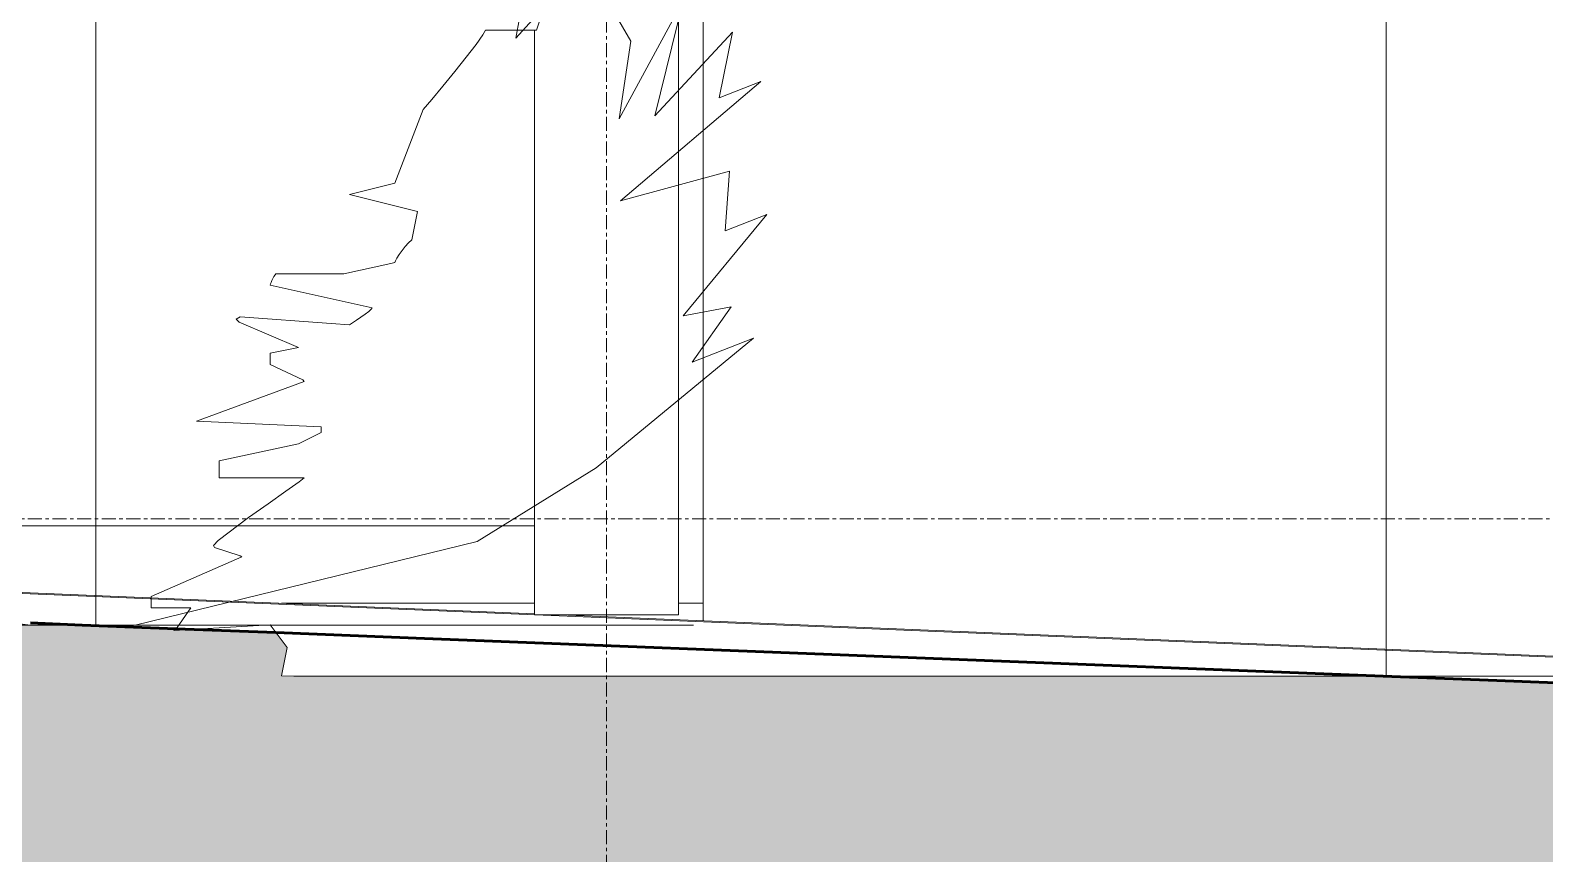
# Model space of a CAD drawing. Header units: inches. Extents: x -3210 to -1935, y -327 to 478.
# Drawn here: x -2234.3 to -2180.4, y 20.1 to 49.4 of the extents above; entities that cross this region are included whole.
import ezdxf

# ---------------------------------------------------------------- set-up
doc = ezdxf.new("R2010")
doc.units = ezdxf.units.IN
doc.header["$MEASUREMENT"] = 0
doc.linetypes.add('Grid Line 1_2_', pattern=[0.875, 0.5, -0.125, 0.125, -0.125])
for name, color, linetype, lineweight in [('A-DETL-GENF', 92, 'Continuous', 9), ('A-FLOR', 192, 'Continuous', 18), ('A-FLOR-LEVL-1', 51, 'Grid Line 1_2_', 9), ('A-GLAZ-CWMG', 51, 'Continuous', 9), ('A-WALL-PATT-1', 111, 'Continuous', 9), ('C-TOPO', 7, 'Continuous', 9), ('C-TOPO-1', 7, 'Continuous', 60), ('S-COLS', 52, 'Continuous', 9), ('S-FNDN', 32, 'Continuous', 18), ('S-GRID-1', 1, 'Grid Line 1_2_', 9)]:
    doc.layers.add(name, color=color, linetype=linetype, lineweight=lineweight)

# ---------------------------------------------------------------- blocks, each defined once
blk = doc.blocks.new('Rectangular Mullion - Profile_Polycarbonate_Lower-2249733-BUILDING SECTION - NORTH_SOUTH - LOOKING EAST')
at = {"layer": 'A-GLAZ-CWMG'}
for p, q in [((-2248.622, 31.75), (-2226.896, 31.75)), ((-2226.896, 31.75), (-2226.57, 31.75)), ((-2226.556, 31.75), (-2217.483, 31.75)), ((-2217.483, 31.75), (-2216.337, 31.75))]:
    blk.add_line(p, q, dxfattribs=at)
blk = doc.blocks.new('yew 26768 - yew 26768-1770220-BUILDING SECTION - NORTH_SOUTH - LOOKING EAST')
at = {"layer": 'A-DETL-GENF'}
for p, q in [((-2231.933, 55.054), (-2231.933, 56.223)), ((-2231.933, 56.223), (-2231.933, 54.736)), ((-2229.586, 56.223), (-2230.543, 54.736)), ((-2227.833, 55.054), (-2229.586, 56.223)), ((-2244.038, 55.958), (-2244.144, 52.982)), ((-2241.116, 55.639), (-2244.038, 55.958)), ((-2238.883, 53.042), (-2241.116, 55.639)), ((-2238.462, 55.784), (-2238.883, 53.042)), ((-2235.003, 54.014), (-2238.462, 55.784)), ((-2233.996, 56.011), (-2235.003, 54.014)), ((-2230.543, 54.736), (-2233.996, 56.011)), ((-2231.933, 54.736), (-2231.933, 56.011)), ((-2231.933, 56.011), (-2231.933, 55.249)), ((-2231.933, 55.639), (-2231.933, 55.958)), ((-2231.933, 55.958), (-2231.933, 55.249)), ((-2231.933, 55.249), (-2231.933, 55.784)), ((-2231.933, 55.784), (-2231.933, 55.249)), ((-2231.933, 53.035), (-2231.933, 55.745)), ((-2231.933, 55.745), (-2231.933, 54.098)), ((-2231.933, 54.098), (-2231.933, 55.745)), ((-2231.933, 55.745), (-2231.933, 55.054)), ((-2231.933, 55.249), (-2231.933, 55.639)), ((-2223.476, 55.745), (-2227.833, 55.054)), ((-2223.051, 54.098), (-2223.476, 55.745)), ((-2220.82, 55.745), (-2223.051, 54.098)), ((-2220.873, 53.035), (-2220.82, 55.745)), ((-2231.933, 55.249), (-2231.933, 54.014)), ((-2231.933, 54.014), (-2231.933, 55.249)), ((-2231.933, 55.249), (-2231.933, 53.042)), ((-2231.933, 53.042), (-2231.933, 55.249)), ((-2231.933, 55.249), (-2231.933, 52.982)), ((-2247.013, 53.779), (-2248.023, 51.229)), ((-2244.144, 52.982), (-2247.013, 53.779)), ((-2231.933, 52.982), (-2231.933, 53.779)), ((-2231.933, 53.779), (-2231.933, 51.229)), ((-2231.933, 51.495), (-2231.933, 53.035)), ((-2218.482, 51.495), (-2220.873, 53.035)), ((-2250.36, 52.504), (-2251.157, 49.741)), ((-2248.023, 51.229), (-2250.36, 52.504)), ((-2231.933, 49.104), (-2231.933, 52.61)), ((-2231.933, 52.61), (-2231.933, 51.495)), ((-2231.933, 51.229), (-2231.933, 52.502)), ((-2231.933, 52.502), (-2231.933, 49.741)), ((-2216.357, 52.61), (-2218.482, 51.495)), ((-2216.994, 49.104), (-2216.357, 52.61)), ((-2231.933, 48.997), (-2231.933, 51.813)), ((-2231.933, 51.813), (-2231.933, 49.104)), ((-2214.55, 51.813), (-2216.994, 49.104)), ((-2212.903, 48.997), (-2214.55, 51.813)), ((-2251.157, 49.741), (-2253.123, 51.016)), ((-2253.123, 51.016), (-2250.839, 45.013)), ((-2231.933, 49.741), (-2231.933, 51.016)), ((-2231.933, 51.016), (-2231.933, 45.013)), ((-2231.933, 46.341), (-2231.933, 50.432)), ((-2231.933, 50.432), (-2231.933, 46.235)), ((-2211.043, 50.432), (-2213.328, 46.235)), ((-2212.053, 46.341), (-2211.043, 50.432)), ((-2231.933, 46.978), (-2231.933, 49.316)), ((-2231.933, 49.316), (-2231.933, 46.341)), ((-2209.29, 49.316), (-2212.053, 46.341)), ((-2209.768, 46.978), (-2209.29, 49.316)), ((-2231.933, 46.235), (-2231.933, 48.997)), ((-2213.328, 46.235), (-2212.903, 48.997)), ((-2250.839, 45.013), (-2256.045, 47.722)), ((-2256.045, 47.722), (-2254.983, 45.278)), ((-2231.933, 45.013), (-2231.933, 47.722)), ((-2231.933, 47.722), (-2231.933, 45.278)), ((-2231.933, 43.312), (-2231.933, 47.563)), ((-2231.933, 47.563), (-2231.933, 46.978)), ((-2213.275, 43.312), (-2208.281, 47.563)), ((-2208.281, 47.563), (-2209.768, 46.978)), ((-2254.983, 45.278), (-2257.002, 46.235)), ((-2257.002, 46.235), (-2255.195, 41.772)), ((-2231.933, 45.278), (-2231.933, 46.235)), ((-2231.933, 46.235), (-2231.933, 41.772)), ((-2231.933, 42.25), (-2231.933, 44.375)), ((-2231.933, 44.375), (-2231.933, 43.312)), ((-2209.396, 44.375), (-2213.275, 43.312)), ((-2209.556, 42.25), (-2209.396, 44.375)), ((-2231.933, 39.221), (-2231.933, 42.834)), ((-2231.933, 42.834), (-2231.933, 42.25)), ((-2211.043, 39.221), (-2208.068, 42.834)), ((-2208.068, 42.834), (-2209.556, 42.25)), ((-2255.195, 41.772), (-2257.586, 41.453)), ((-2231.933, 41.772), (-2231.933, 41.453)), ((-2257.586, 41.453), (-2256.364, 39.806)), ((-2231.933, 41.453), (-2231.933, 39.806)), ((-2256.364, 39.806), (-2257.374, 39.062)), ((-2231.933, 39.806), (-2231.933, 39.062)), ((-2231.933, 37.574), (-2231.933, 39.54)), ((-2231.933, 39.54), (-2231.933, 39.221)), ((-2209.343, 39.54), (-2211.043, 39.221)), ((-2210.725, 37.574), (-2209.343, 39.54)), ((-2257.374, 39.062), (-2252.432, 34.705)), ((-2231.933, 39.062), (-2231.933, 34.705)), ((-2231.933, 33.814), (-2231.933, 38.424)), ((-2231.933, 38.424), (-2231.933, 37.574)), ((-2214.141, 33.814), (-2208.546, 38.424)), ((-2208.546, 38.424), (-2210.725, 37.574)), ((-2252.432, 34.705), (-2247.226, 30.667)), ((-2231.933, 34.705), (-2231.933, 30.667)), ((-2231.933, 31.199), (-2231.933, 33.814)), ((-2218.376, 31.199), (-2214.141, 33.814)), ((-2231.933, 28.223), (-2231.933, 31.199)), ((-2230.543, 28.223), (-2218.376, 31.199)), ((-2247.226, 30.667), (-2244.239, 30.099)), ((-2231.933, 30.667), (-2231.933, 30.099)), ((-2244.239, 30.099), (-2239.303, 28.825)), ((-2231.933, 30.099), (-2231.933, 28.825)), ((-2239.303, 28.825), (-2234.262, 28.223)), ((-2231.933, 28.825), (-2231.933, 28.223)), ((-2232.421, 28.223), (-2254.16, 28.223)), ((-2253.603, 28.223), (-2254.16, 28.223)), ((-2252.727, 28.223), (-2253.603, 28.223)), ((-2251.69, 28.223), (-2252.727, 28.223)), ((-2230.543, 28.223), (-2234.262, 28.223)), ((-2230.543, 28.223), (-2232.421, 28.223)), ((-2232.421, 28.223), (-2227.44, 28.223)), ((-2228.976, 28.223), (-2230.543, 28.223)), ((-2227.44, 28.223), (-2228.976, 28.223)), ((-2225.778, 28.223), (-2227.44, 28.223)), ((-2227.44, 28.223), (-2222.865, 28.223)), ((-2225.733, 28.223), (-2225.778, 28.223)), ((-2222.865, 28.223), (-2225.733, 28.223)), ((-2218.829, 28.223), (-2222.865, 28.223)), ((-2222.865, 28.223), (-2218.829, 28.223)), ((-2215.461, 28.223), (-2218.829, 28.223)), ((-2218.829, 28.223), (-2215.461, 28.223)), ((-2212.893, 28.223), (-2215.461, 28.223)), ((-2215.461, 28.223), (-2212.893, 28.223)), ((-2211.256, 28.223), (-2212.893, 28.223)), ((-2212.893, 28.223), (-2211.256, 28.223)), ((-2210.682, 28.223), (-2211.256, 28.223)), ((-2211.256, 28.223), (-2210.682, 28.223))]:
    blk.add_line(p, q, dxfattribs=at)
blk = doc.blocks.new('fountain grass 26747 - fountain grass 26747-V21-BUILDING SECTION - NORTH_SOUTH - LOOKING EAST')
at = {"layer": 'A-DETL-GENF'}
for p, q in [((-2186.041, 48.931), (-2186.041, 50.222)), ((-2216.064, 49.987), (-2216.265, 49.383)), ((-2186.041, 49.987), (-2186.041, 49.383)), ((-2218.17, 49.218), (-2218.412, 48.881)), ((-2218.079, 49.383), (-2218.17, 49.218)), ((-2216.265, 49.383), (-2218.079, 49.383)), ((-2186.041, 49.383), (-2186.041, 49.218)), ((-2186.041, 49.218), (-2186.041, 48.881)), ((-2218.412, 48.881), (-2218.76, 48.426)), ((-2186.041, 48.77), (-2186.041, 48.931)), ((-2186.041, 48.881), (-2186.041, 48.426)), ((-2186.041, 48.672), (-2186.041, 48.77)), ((-2186.041, 47.895), (-2186.041, 48.672)), ((-2218.76, 48.426), (-2219.169, 47.911)), ((-2186.041, 48.426), (-2186.041, 47.911)), ((-2186.041, 47.964), (-2186.041, 48.018)), ((-2186.041, 48.018), (-2186.041, 47.785)), ((-2186.041, 47.841), (-2186.041, 47.964)), ((-2219.169, 47.911), (-2219.591, 47.391)), ((-2186.041, 47.911), (-2186.041, 47.391)), ((-2186.041, 47.763), (-2186.041, 47.895)), ((-2186.041, 47.687), (-2186.041, 47.841)), ((-2186.041, 47.785), (-2186.041, 47.763)), ((-2186.041, 46.755), (-2186.041, 47.687)), ((-2219.982, 46.923), (-2220.295, 46.562)), ((-2219.591, 47.391), (-2219.982, 46.923)), ((-2186.041, 47.391), (-2186.041, 46.923)), ((-2186.041, 46.923), (-2186.041, 46.562)), ((-2220.295, 46.562), (-2221.302, 43.942)), ((-2186.041, 46.628), (-2186.041, 46.755)), ((-2186.041, 46.222), (-2186.041, 46.628)), ((-2186.041, 46.562), (-2186.041, 43.942)), ((-2186.041, 46.151), (-2186.041, 46.222)), ((-2186.041, 45.949), (-2186.041, 46.151)), ((-2186.041, 45.546), (-2186.041, 45.949)), ((-2186.041, 45.143), (-2186.041, 45.546)), ((-2186.041, 44.337), (-2186.041, 45.143)), ((-2186.041, 43.934), (-2186.041, 44.337)), ((-2221.302, 43.942), (-2222.914, 43.539)), ((-2186.041, 43.942), (-2186.041, 43.539)), ((-2186.041, 43.878), (-2186.041, 43.934)), ((-2186.041, 43.128), (-2186.041, 43.878)), ((-2222.914, 43.539), (-2220.496, 42.935)), ((-2186.041, 43.539), (-2186.041, 42.935)), ((-2186.041, 42.927), (-2186.041, 43.128)), ((-2220.496, 42.935), (-2220.698, 41.927)), ((-2186.041, 42.935), (-2186.041, 41.927)), ((-2186.041, 42.844), (-2186.041, 42.927)), ((-2186.041, 42.72), (-2186.041, 42.844)), ((-2186.041, 42.121), (-2186.041, 42.72)), ((-2186.041, 41.718), (-2186.041, 42.121)), ((-2221.047, 41.547), (-2221.148, 41.404)), ((-2220.933, 41.691), (-2221.047, 41.547)), ((-2220.815, 41.823), (-2220.933, 41.691)), ((-2220.698, 41.927), (-2220.815, 41.823)), ((-2186.041, 41.927), (-2186.041, 41.823)), ((-2186.041, 41.823), (-2186.041, 41.692)), ((-2186.041, 41.315), (-2186.041, 41.718)), ((-2186.041, 41.692), (-2186.041, 41.547)), ((-2186.041, 41.547), (-2186.041, 41.404)), ((-2221.445, 41.081), (-2223.116, 40.718)), ((-2221.302, 41.121), (-2221.445, 41.081)), ((-2221.283, 41.177), (-2221.302, 41.121)), ((-2221.229, 41.276), (-2221.283, 41.177)), ((-2221.148, 41.404), (-2221.229, 41.276)), ((-2186.041, 41.404), (-2186.041, 41.276)), ((-2186.041, 41.259), (-2186.041, 41.315)), ((-2186.041, 41.276), (-2186.041, 41.177)), ((-2186.041, 40.509), (-2186.041, 41.259)), ((-2186.041, 41.177), (-2186.041, 41.121)), ((-2186.041, 41.121), (-2186.041, 41.09)), ((-2186.041, 41.081), (-2186.041, 40.718)), ((-2225.706, 40.413), (-2225.727, 40.356)), ((-2225.676, 40.481), (-2225.706, 40.413)), ((-2225.639, 40.552), (-2225.676, 40.481)), ((-2225.601, 40.62), (-2225.639, 40.552)), ((-2225.565, 40.678), (-2225.601, 40.62)), ((-2225.534, 40.718), (-2225.565, 40.678)), ((-2223.116, 40.718), (-2225.534, 40.718)), ((-2186.041, 40.718), (-2186.041, 40.678)), ((-2186.041, 40.678), (-2186.041, 40.62)), ((-2186.041, 40.62), (-2186.041, 40.552)), ((-2186.041, 40.537), (-2186.041, 40.481)), ((-2186.041, 40.307), (-2186.041, 40.509)), ((-2186.041, 40.47), (-2186.041, 40.413)), ((-2225.727, 40.356), (-2225.735, 40.315)), ((-2225.735, 40.315), (-2222.108, 39.509)), ((-2186.041, 40.398), (-2186.041, 40.356)), ((-2186.041, 40.356), (-2186.041, 40.327)), ((-2186.041, 40.315), (-2186.041, 40.187)), ((-2186.041, 40.236), (-2186.041, 40.307)), ((-2186.041, 39.703), (-2186.041, 40.236)), ((-2186.041, 40.165), (-2186.041, 39.509)), ((-2222.233, 39.382), (-2222.362, 39.284)), ((-2222.142, 39.461), (-2222.233, 39.382)), ((-2222.108, 39.509), (-2222.142, 39.461)), ((-2186.041, 39.3), (-2186.041, 39.703)), ((-2186.041, 39.509), (-2186.041, 39.461)), ((-2186.041, 39.461), (-2186.041, 39.401)), ((-2186.041, 39.377), (-2186.041, 39.292)), ((-2226.807, 39.188), (-2226.944, 39.106)), ((-2226.944, 39.106), (-2226.844, 38.993)), ((-2226.844, 38.993), (-2224.728, 38.099)), ((-2223.562, 38.951), (-2226.807, 39.188)), ((-2222.914, 38.905), (-2223.562, 38.951)), ((-2222.806, 38.976), (-2222.914, 38.905)), ((-2222.666, 39.07), (-2222.806, 38.976)), ((-2222.512, 39.177), (-2222.666, 39.07)), ((-2222.362, 39.284), (-2222.512, 39.177)), ((-2186.041, 38.695), (-2186.041, 39.3)), ((-2186.041, 39.284), (-2186.041, 39.19)), ((-2186.041, 38.951), (-2186.041, 39.188)), ((-2186.041, 39.188), (-2186.041, 39.112)), ((-2186.041, 39.177), (-2186.041, 39.07)), ((-2186.041, 39.106), (-2186.041, 38.993)), ((-2186.041, 39.07), (-2186.041, 38.976)), ((-2186.041, 38.993), (-2186.041, 38.099)), ((-2186.041, 38.976), (-2186.041, 38.905)), ((-2186.041, 38.905), (-2186.041, 38.951)), ((-2186.041, 38.494), (-2186.041, 38.695)), ((-2186.041, 37.688), (-2186.041, 38.494)), ((-2224.728, 38.099), (-2225.735, 37.897)), ((-2225.735, 37.897), (-2225.735, 37.494)), ((-2186.041, 38.099), (-2186.041, 37.897)), ((-2186.041, 37.897), (-2186.041, 37.494)), ((-2225.735, 37.494), (-2224.575, 36.942)), ((-2186.041, 37.285), (-2186.041, 37.688)), ((-2186.041, 37.494), (-2186.041, 36.942)), ((-2186.041, 36.479), (-2186.041, 37.285)), ((-2224.526, 36.89), (-2228.355, 35.48)), ((-2224.575, 36.942), (-2224.526, 36.89)), ((-2186.041, 36.942), (-2186.041, 36.89)), ((-2186.041, 36.89), (-2186.041, 35.48)), ((-2186.041, 36.681), (-2186.041, 36.882)), ((-2186.041, 36.882), (-2186.041, 36.479)), ((-2186.041, 34.867), (-2186.041, 36.681)), ((-2228.355, 35.48), (-2223.922, 35.278)), ((-2223.922, 35.077), (-2224.728, 34.674)), ((-2223.922, 35.278), (-2223.922, 35.077)), ((-2186.041, 35.48), (-2186.041, 35.278)), ((-2186.041, 35.278), (-2186.041, 35.077)), ((-2186.041, 35.077), (-2186.041, 34.674)), ((-2224.728, 34.674), (-2227.549, 34.069)), ((-2186.041, 34.803), (-2186.041, 34.867)), ((-2186.041, 34.464), (-2186.041, 34.803)), ((-2186.041, 34.674), (-2186.041, 34.069)), ((-2227.549, 34.069), (-2227.549, 33.465)), ((-2186.041, 32.651), (-2186.041, 34.464)), ((-2186.041, 34.069), (-2186.041, 33.465)), ((-2227.549, 33.465), (-2224.526, 33.465)), ((-2224.526, 33.465), (-2224.708, 33.317)), ((-2186.041, 33.465), (-2186.041, 33.317)), ((-2225.176, 32.983), (-2225.814, 32.534)), ((-2224.708, 33.317), (-2225.176, 32.983)), ((-2186.041, 33.317), (-2186.041, 32.983)), ((-2186.041, 32.983), (-2186.041, 32.534)), ((-2225.814, 32.534), (-2226.507, 32.043)), ((-2186.041, 32.621), (-2186.041, 32.651)), ((-2186.041, 32.542), (-2186.041, 32.621)), ((-2186.041, 32.433), (-2186.041, 32.542)), ((-2186.041, 32.534), (-2186.041, 32.043)), ((-2186.041, 32.311), (-2186.041, 32.433)), ((-2226.507, 32.043), (-2227.591, 31.227)), ((-2186.041, 32.194), (-2186.041, 32.311)), ((-2186.041, 32.1), (-2186.041, 32.194)), ((-2186.041, 32.046), (-2186.041, 32.1)), ((-2186.041, 29.628), (-2186.041, 32.046)), ((-2186.041, 32.043), (-2186.041, 31.227)), ((-2227.591, 31.227), (-2227.75, 31.047)), ((-2227.75, 31.047), (-2227.715, 30.981)), ((-2227.715, 30.981), (-2226.802, 30.68)), ((-2186.041, 31.227), (-2186.041, 31.047)), ((-2186.041, 31.047), (-2186.041, 30.981)), ((-2186.041, 30.981), (-2186.041, 30.68)), ((-2226.743, 30.644), (-2229.967, 29.233)), ((-2226.802, 30.68), (-2226.743, 30.644)), ((-2186.041, 30.68), (-2186.041, 30.644)), ((-2186.041, 30.644), (-2186.041, 29.233)), ((-2186.041, 29.225), (-2186.041, 29.628)), ((-2186.041, 29.628), (-2186.041, 29.225)), ((-2186.041, 29.225), (-2186.041, 29.628)), ((-2229.967, 29.233), (-2229.967, 28.83)), ((-2186.041, 29.233), (-2186.041, 28.83)), ((-2186.041, 29.126), (-2186.041, 29.225)), ((-2186.041, 28.858), (-2186.041, 29.126)), ((-2229.967, 28.83), (-2228.556, 28.83)), ((-2228.556, 28.83), (-2229.042, 28.129)), ((-2186.041, 28.468), (-2186.041, 28.858)), ((-2186.041, 28.83), (-2186.041, 28.142)), ((-2229.161, 28.024), (-2225.735, 28.226)), ((-2229.042, 28.129), (-2229.161, 28.024)), ((-2225.735, 28.226), (-2225.131, 27.42)), ((-2186.041, 28.002), (-2186.041, 28.468)), ((-2186.041, 28.024), (-2186.041, 28.226)), ((-2186.041, 28.226), (-2186.041, 27.42)), ((-2186.041, 28.129), (-2186.041, 28.024)), ((-2186.041, 27.505), (-2186.041, 28.002)), ((-2186.041, 27.025), (-2186.041, 27.505)), ((-2225.131, 27.42), (-2225.332, 26.412)), ((-2186.041, 27.42), (-2186.041, 27.363)), ((-2186.041, 26.606), (-2186.041, 27.025)), ((-2225.332, 26.412), (-2144.332, 26.404)), ((-2186.041, 26.404), (-2224.901, 26.404)), ((-2223.905, 26.404), (-2224.901, 26.404)), ((-2222.528, 26.404), (-2223.905, 26.404)), ((-2186.041, 26.404), (-2186.041, 26.606)), ((-2186.041, 26.412), (-2186.041, 26.404)), ((-2186.041, 26.404), (-2177.137, 26.404))]:
    blk.add_line(p, q, dxfattribs=at)

msp = doc.modelspace()

# ---------------------------------------------------------------- hatches: boundary and pattern name
at = {"layer": 'A-WALL-PATT-1'}
h = msp.add_hatch(dxfattribs=at)
h.set_pattern_fill('FP_23', color=256, style=0, pattern_type=2)
h.set_pattern_definition([(90, (-2190.714, 32), (-19.685, 1e-15), [24, 0, 0, 0])])
h.paths.add_polyline_path([(-2313.11733, 31.75), (-2272.33668, 31.75), (-2272.33668, 131.25), (-2321.33668, 131.25), (-2321.33668, 97.74347), (-2321.04875, 98.43938), (-2319.74044, 99.3097), (-2317.34976, 99.63366), (-2315.14372, 98.30034), (-2314.10695, 96.33629), (-2313.9852, 94.06052), (-2314.52422, 91.79202), (-2315.46977, 89.84984), (-2316.5676, 88.55297), (-2317.56349, 88.22042), (-2317.78141, 87.84252), (-2317.58462, 87.27166), (-2314.34002, 83.38523), (-2312.78387, 83.94099), (-2312.48965, 83.71355), (-2312.2471, 83.11674), (-2312.00817, 80.39274), (-2312.15097, 79.60113), (-2312.43478, 79.08148), (-2310.74991, 67.9356), (-2310.96737, 64.3707), (-2311.67233, 60.59867), (-2311.8663, 60.5039), (-2312.07557, 60.50574), (-2313.11733, 61.04328), (-2317.44626, 37.90135), (-2318.34157, 36.36711), (-2318.12966, 35.5791), (-2317.57269, 35.06226), (-2315.01239, 33.84001), (-2314.25618, 33.10911), (-2313.74542, 32.00001), (-2321.33668, 32.00001), (-2321.33668, 31.75), (-2313.74542, 31.75)], flags=0)
h.paths.add_polyline_path([(-2267.21168, 31.75), (-2248.62182, 31.75), (-2252.43248, 34.70522), (-2257.37368, 39.06195), (-2256.36418, 39.80575), (-2257.58618, 41.45285), (-2255.19528, 41.77165), (-2257.00178, 46.23466), (-2254.98278, 45.27825), (-2256.04538, 47.72226), (-2250.83858, 45.01266), (-2253.12318, 51.01646), (-2251.15738, 49.74126), (-2250.36038, 52.50406), (-2248.02268, 51.22896), (-2247.01318, 53.77926), (-2244.14408, 52.98226), (-2244.03778, 55.95756), (-2241.11562, 55.63886), (-2238.8831, 53.04166), (-2238.46246, 55.78406), (-2235.00266, 54.01356), (-2233.99607, 56.01076), (-2230.54255, 54.73556), (-2229.5862, 56.22326), (-2227.83288, 55.05436), (-2223.47614, 55.74506), (-2223.0511, 54.09806), (-2220.81957, 55.74506), (-2220.87277, 53.03536), (-2218.48187, 51.49456), (-2218.12369, 51.68261), (-2219.4449, 52.77012), (-2217.02569, 52.25906), (-2216.35657, 52.61036), (-2216.44283, 52.13593), (-2216.33668, 52.11351), (-2216.3525, 54.24628), (-2216.4353, 54.33521), (-2216.4666, 54.41981), (-2216.33668, 54.46361), (-2216.33668, 131.25), (-2267.21168, 131.25), (-2267.21168, 66.75009)], flags=0)
h.paths.add_polyline_path([(-2216.74273, 49.38252), (-2216.33668, 49.83269), (-2216.35657, 50.22806), (-2216.73335, 50.5382), (-2216.94348, 49.38252)], flags=0)
h = msp.add_hatch(dxfattribs=at)
h.set_pattern_fill('FP_1', color=256, style=0, pattern_type=2)
h.set_pattern_definition([(0, (-2422.521, 124.937), (15.36, 3.84), [0.634, -10.886, 0.634, -10.886, -61.44]), (0, (-2422.521, 124.937), (15.36, 3.84), [-23.04, 0.634, -22.406, 0.634, -10.886, -26.88]), (0, (-2422.521, 124.937), (15.36, 3.84), [-57.6, 0.634, -7.046, 0.634, -18.566]), (120, (-2416.761, 126.857), (-11.005538, 11.38215), [0.634, -10.886, 0.634, -10.886, -61.44]), (120, (-2416.761, 126.857), (-11.005538, 11.38215), [-23.04, 0.634, -22.406, 0.634, -10.886, -26.88]), (120, (-2416.761, 126.857), (-11.005538, 11.38215), [-57.6, 0.634, -7.046, 0.634, -18.566]), (240, (-2414.841, 134.537), (-4.354462, -15.22215), [0.634, -10.886, 0.634, -10.886, -61.44]), (240, (-2414.841, 134.537), (-4.354462, -15.22215), [-23.04, 0.634, -22.406, 0.634, -10.886, -26.88]), (240, (-2414.841, 134.537), (-4.354462, -15.22215), [-57.6, 0.634, -7.046, 0.634, -18.566])])
h.paths.add_polyline_path([(-2044.0931, 21.41926), (-2044.09171, 21.4203), (-2060.64488, 22.109), (-2063.95443, 22.10496), (-2044.87026, 21.44609)], flags=0)
h.paths.add_polyline_path([(-2100.07485, 23.09027), (-2100.06883, 23.12034), (-2100.55573, 23.76951), (-2102.32291, 23.82927), (-2104.09863, 23.72481), (-2103.97993, 23.82927), (-2103.92426, 23.90966), (-2120.56027, 24.60181), (-2122.80717, 24.05236), (-2125.08916, 24.05236), (-2100.2551, 23.0972)], flags=0)
h.paths.add_polyline_path([(-2127.21016, 24.13393), (-2131.56794, 24.6538), (-2132.40685, 24.87043), (-2132.36566, 24.83311), (-2132.18312, 24.56188), (-2138.22447, 24.55756), (-2127.26728, 24.13613)], flags=0)
h.paths.add_polyline_path([(-2145.12244, 24.82287), (-2145.64044, 24.99136), (-2146.16249, 25.24327), (-2146.68545, 25.61103), (-2146.76945, 25.69226), (-2149.24161, 25.79511), (-2150.7243, 25.61103), (-2152.3379, 25.34767), (-2151.6404, 25.50395), (-2150.36284, 25.84176), (-2163.93302, 26.40636), (-2186.04123, 26.40444), (-2147.30531, 24.90682), (-2145.64044, 24.84279)], flags=0)
h.paths.add_polyline_path([(-2225.53067, 27.95305), (-2225.73519, 28.22578), (-2228.43529, 28.06696), (-2225.62306, 27.95667)], flags=0)
h.paths.add_polyline_path([(-2229.08323, 28.09236), (-2229.04189, 28.12874), (-2228.65716, 28.68431), (-2230.54255, 28.22325), (-2232.42077, 28.22325), (-2229.16059, 28.0954)], flags=0)
h.paths.add_polyline_path([(-2235.16325, 28.3308), (-2239.30333, 28.82469), (-2242.6155, 29.67998), (-2266.33668, 30.66691), (-2266.33668, 29.55328), (-2236.96517, 28.40146)], flags=0)
at = {"layer": 'C-TOPO'}
msp.add_hatch(color=256, dxfattribs=at).paths.add_polyline_path([(-2326.33668, -196.93641), (-1983.85012, -196.93641), (-1983.85012, 13.5359), (-1989.03674, 14.14553), (-2021.05601, 18.55915), (-2035.57405, 20.65976), (-2036.56525, 20.65976), (-2041.60684, 21.2612), (-2042.0084, 21.34728), (-2064.08118, 22.10934), (-2100.27033, 22.11287), (-2100.07485, 23.09027), (-2125.08916, 24.05236), (-2126.52635, 24.05236), (-2127.26728, 24.13613), (-2138.33668, 24.56188), (-2143.43672, 24.56188), (-2144.55398, 24.69954), (-2145.12244, 24.82287), (-2186.14536, 26.40853), (-2225.33229, 26.41235), (-2225.13079, 27.41981), (-2225.53067, 27.95305), (-2228.43529, 28.06696), (-2229.16059, 28.02429), (-2229.08323, 28.09236), (-2232.42077, 28.22325), (-2234.26174, 28.22325), (-2235.16325, 28.3308), (-2266.33668, 29.55328), (-2266.33668, -10), (-2258.33668, -10), (-2258.33668, -22), (-2282.33668, -22), (-2282.33668, -10), (-2274.33668, -10), (-2274.33668, 24.5), (-2290.8066, 24.5), (-2325.58668, 9.87386), (-2325.58668, -95.375), (-2295.58668, -95.375), (-2295.58668, -109.375), (-2326.33668, -109.375), (-2326.33668, -121.59741)], flags=0)

# ---------------------------------------------------------------- linework, layer by layer
at = {"layer": 'A-FLOR'}
for p, q in [((-2266.33668, 30.70833), (-2216.33668, 28.625)), ((-2215.41598, 28.58664), (-2160.33668, 26.29167))]:
    msp.add_line(p, q, dxfattribs=at)
at = {"layer": 'A-FLOR-LEVL-1'}
msp.add_line((-1935.47917, 32), (-3194.57025, 32), dxfattribs=at)
at = {"layer": 'C-TOPO'}
for p, q in [((-2232.42078, 28.22325), (-2234.2638, 28.29552)), ((-2229.08323, 28.09237), (-2232.42078, 28.22325)), ((-2228.43528, 28.06696), (-2229.08323, 28.09237)), ((-2225.53067, 27.95305), (-2228.43528, 28.06696)), ((-2219.95206, 27.73428), (-2225.53067, 27.95305)), ((-2186.14533, 26.40853), (-2219.93647, 27.73367)), ((-2182.10815, 26.25021), (-2186.14533, 26.40853)), ((-2182.10815, 26.25021), (-2175.72784, 26))]:
    msp.add_line(p, q, dxfattribs=at)
at = {"layer": 'C-TOPO-1'}
for p, q in [((-2234.2638, 28.29552), (-2232.42079, 28.22325)), ((-2232.42079, 28.22325), (-2229.08323, 28.09236)), ((-2229.08323, 28.09236), (-2228.43529, 28.06696)), ((-2228.43529, 28.06696), (-2225.53067, 27.95305)), ((-2225.53067, 27.95305), (-2219.95206, 27.73428)), ((-2219.93648, 27.73367), (-2186.14536, 26.40853)), ((-2186.14536, 26.40853), (-2182.10824, 26.25021)), ((-2182.10824, 26.25021), (-2175.72793, 26))]:
    msp.add_line(p, q, dxfattribs=at)
at = {"layer": 'S-COLS'}
for p, q in [((-2211.21168, 49.75024), (-2211.21168, 47.24688)), ((-2216.33668, 48.58919), (-2216.33668, 49.37633)), ((-2216.33668, 48.09191), (-2216.33668, 48.57841)), ((-2216.33668, 32.45799), (-2216.33668, 48.07996)), ((-2211.21168, 47.24688), (-2211.21168, 45.06845)), ((-2211.21168, 45.06845), (-2211.21168, 43.87774)), ((-2211.21168, 43.87774), (-2211.21168, 36.22811)), ((-2211.21168, 36.22811), (-2211.21168, 28.58664)), ((-2216.33668, 28.58664), (-2216.33668, 32.45799)), ((-2211.21168, 28.58664), (-2216.33668, 28.58664))]:
    msp.add_line(p, q, dxfattribs=at)
at = {"layer": 'S-FNDN'}
for p, q in [((-2210.33668, 55.30901), (-2210.33668, 45.83169)), ((-2210.33668, 45.81314), (-2210.33668, 39.36825)), ((-2210.33668, 28.375), (-2210.33668, 39.35388)), ((-2043.93746, 21.41388), (-2242.6155, 29.67998)), ((-2216.33668, 29), (-2225.33668, 29)), ((-2210.33668, 29), (-2211.21168, 29))]:
    msp.add_line(p, q, dxfattribs=at)
at = {"layer": 'S-GRID-1'}
msp.add_line((-2213.77418, -165.07357), (-2213.77418, 454.14485), dxfattribs=at)

# ---------------------------------------------------------------- block references
at = {"layer": 'A-DETL-GENF'}
for name in ['fountain grass 26747 - fountain grass 26747-V21-BUILDING SECTION - NORTH_SOUTH - LOOKING EAST', 'yew 26768 - yew 26768-1770220-BUILDING SECTION - NORTH_SOUTH - LOOKING EAST']:
    msp.add_blockref(name, (0, 0), dxfattribs=at)
at = {"layer": 'A-GLAZ-CWMG'}
msp.add_blockref('Rectangular Mullion - Profile_Polycarbonate_Lower-2249733-BUILDING SECTION - NORTH_SOUTH - LOOKING EAST', (0, 0), dxfattribs=at)

doc.saveas('drawing.dxf')
